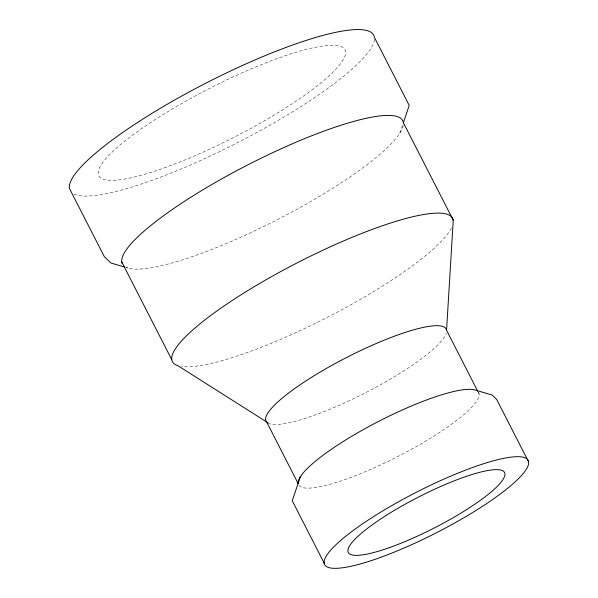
<?xml version="1.0" encoding="UTF-8"?>
<svg xmlns="http://www.w3.org/2000/svg" width="598" height="598" viewBox="0 0 598 598"><rect width="100%" height="100%" fill="white"/><g stroke="black" fill="none" stroke-linecap="round" stroke-linejoin="round"><path stroke-width="0.45" stroke-dasharray="2.99 2.24" d="M399.763 133.287L403.03 123.868M126.208 267.515L127.912 268.024M267.971 422.793L269.541 423.788A101.182 20.003 -27.1 0 0 365.273 392.864A101.182 20.003 -27.1 0 0 446.213 333.34M478.265 392.228L479.118 393.88M451.408 228.115A157.394 31.111 -27.1 0 1 327.188 317.403A157.394 31.111 -27.1 0 1 181.471 366.484M403.216 125.356A157.394 31.111 -27.1 0 1 276.672 219.997A157.394 31.111 -27.1 0 1 125.939 267.239M478.49 392.243A101.182 20.003 -27.1 0 1 399.77 455.489A101.182 20.003 -27.1 0 1 298.791 485.21M374.408 39.333A170.512 33.705 -27.1 0 1 239.051 141.89A170.512 33.705 -27.1 0 1 73.89 194.029M163.889 168.038A138.295 27.336 -27.1 0 0 345.532 51.533A138.295 27.336 -27.1 0 0 156.19 118.905A138.295 27.336 -27.1 0 0 163.889 168.038"/><path stroke-width="0.9" d="M477.847 391.398L446.557 330.253L453.254 220.214L403.269 122.538A157.394 31.111 -27.1 0 0 253.829 161.819A157.394 31.111 -27.1 0 0 122.246 263.621M403.321 123.016L409.196 105.375L374.341 37.263A170.512 33.705 -27.1 0 0 216.416 77.837A170.512 33.705 -27.1 0 0 69.398 188.392L104.246 256.497L110.877 262.985L124.504 267.014M300.398 476.681L292.243 500.743L324.191 563.174M267.971 422.793L177.898 365.699A157.394 31.111 -27.1 0 1 289.118 267.067A157.394 31.111 -27.1 0 1 453.254 220.214M528.602 461.843A114.3 22.589 -27.1 0 0 372.083 517.547A114.3 22.589 -27.1 0 0 378.504 558.128A114.3 22.589 -27.1 0 0 528.602 461.843L496.654 399.412L492.214 395.076L475.186 390.038A101.182 20.003 -27.1 0 0 373.578 424.019A101.182 20.003 -27.1 0 0 298.163 483.573L265.609 419.945A101.182 20.003 -27.1 0 1 352.805 354.36A101.182 20.003 -27.1 0 1 446.557 330.253M121.79 262.036L171.776 359.712M389.604 547.551A87.801 17.357 -27.1 0 0 504.906 473.594A87.801 17.357 -27.1 0 0 384.678 516.38A87.801 17.357 -27.1 0 0 389.604 547.551"/></g></svg>
